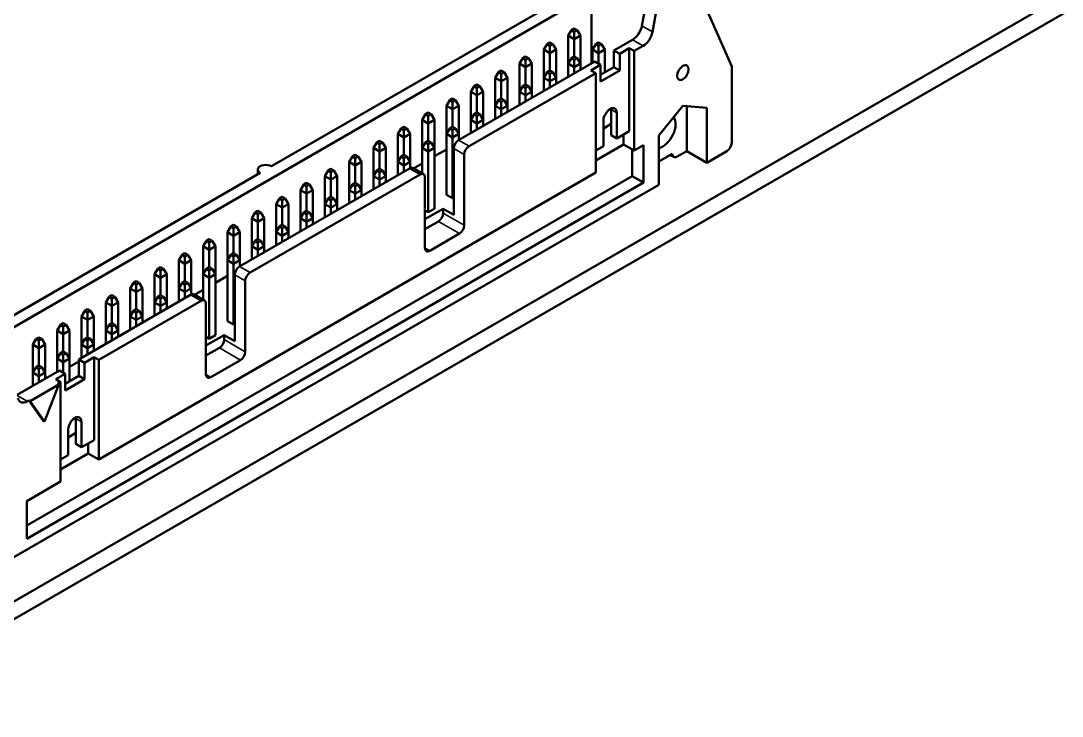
# Model space of a CAD drawing. Header units: millimetres. Extents: x 845 to 2568, y -211 to 570.
# Drawn here: x 1500 to 1576.9, y 352.1 to 403.5 of the extents above; entities that cross this region are included whole.
import ezdxf

# ---------------------------------------------------------------- set-up
doc = ezdxf.new("R2010")
doc.units = ezdxf.units.MM
doc.header["$LTSCALE"] = 2
doc.layers.add('외형선(ISO)', color=7, linetype='Continuous', lineweight=50)
doc.layers.add('좁은 외형선(ISO)', color=7, linetype='Continuous', lineweight=35)

msp = doc.modelspace()

# ---------------------------------------------------------------- linework, layer by layer
at = {"layer": '외형선(ISO)'}
for p, q in [((1487.0505, 353.4216), (1593.1165, 414.6589)), ((1487.0505, 352.1152), (1593.1165, 413.3525)), ((1542.0988, 400.309), (1542.0988, 408.229)), ((1549.576, 406.6569), (1552.4579, 400.0844)), ((1546.2098, 405.1458), (1545.8268, 403.0868)), ((1497.2875, 379.5811), (1540.6846, 404.6364)), ((1518.4956, 392.7237), (1539.9068, 405.0855)), ((1546.9876, 404.6967), (1546.6046, 402.6377)), ((1540.8331, 402.9013), (1540.6209, 402.7789)), ((1540.8331, 402.9013), (1541.0452, 402.7789)), ((1540.3805, 402.3706), (1540.6209, 402.7789)), ((1540.3805, 402.3706), (1540.8331, 402.1093)), ((1540.3805, 402.3706), (1540.3805, 400.2967)), ((1540.8331, 402.6564), (1540.6209, 402.7789)), ((1541.0452, 402.7789), (1540.8331, 402.6564)), ((1540.8331, 402.6564), (1540.8331, 402.1093)), ((1541.2856, 402.3706), (1540.8331, 402.1093)), ((1540.8331, 400.8274), (1540.8331, 402.1093)), ((1541.0452, 402.7789), (1541.2856, 402.3706)), ((1541.2856, 402.3706), (1541.2856, 400.2967)), ((1545.1393, 402.0644), (1543.7676, 401.2724)), ((1538.5845, 401.3337), (1538.8249, 401.7419)), ((1538.5845, 401.3337), (1539.037, 401.0724)), ((1538.5845, 401.3337), (1538.5845, 399.2598)), ((1539.037, 401.8644), (1538.8249, 401.7419)), ((1539.037, 401.6194), (1538.8249, 401.7419)), ((1539.037, 401.8644), (1539.2491, 401.7419)), ((1539.2491, 401.7419), (1539.037, 401.6194)), ((1539.037, 401.6194), (1539.037, 401.0724)), ((1539.4896, 401.3337), (1539.037, 401.0724)), ((1539.2491, 401.7419), (1539.4896, 401.3337)), ((1539.4896, 401.3337), (1539.4896, 399.2598)), ((1542.1766, 401.3337), (1542.417, 401.7419)), ((1542.1766, 401.3337), (1542.6291, 401.0724)), ((1542.1766, 401.3337), (1542.1766, 400.3539)), ((1542.6291, 401.8644), (1542.417, 401.7419)), ((1542.6291, 401.6194), (1542.417, 401.7419)), ((1542.6291, 401.8644), (1542.8412, 401.7419)), ((1542.8412, 401.7419), (1542.6291, 401.6194)), ((1542.6291, 401.6194), (1542.6291, 401.0724)), ((1543.0817, 401.3337), (1542.6291, 401.0724)), ((1542.8412, 401.7419), (1543.0817, 401.3337)), ((1543.0817, 401.3337), (1543.0817, 399.6517)), ((1543.7676, 401.2724), (1544.1918, 401.0275)), ((1543.7676, 401.2724), (1543.7676, 400.0477)), ((1544.1918, 401.0275), (1544.8989, 401.4357)), ((1544.8989, 401.4357), (1545.2525, 401.2316)), ((1544.8989, 395.312), (1544.8989, 401.4357)), ((1545.2525, 401.2316), (1545.9172, 401.6153)), ((1536.7884, 400.2967), (1537.0288, 400.705)), ((1537.241, 400.8274), (1537.0288, 400.705)), ((1537.241, 400.5825), (1537.0288, 400.705)), ((1537.241, 400.8274), (1537.4531, 400.705)), ((1537.4531, 400.705), (1537.241, 400.5825)), ((1537.241, 400.5825), (1537.241, 400.0354)), ((1537.4531, 400.705), (1537.6935, 400.2967)), ((1539.037, 399.7905), (1539.037, 401.0724)), ((1540.3805, 400.2967), (1540.6209, 400.705)), ((1540.8331, 400.8274), (1540.6209, 400.705)), ((1540.8331, 400.5825), (1540.6209, 400.705)), ((1540.8331, 400.8274), (1541.0452, 400.705)), ((1541.0452, 400.705), (1540.8331, 400.5825)), ((1540.8331, 400.5825), (1540.8331, 400.0354)), ((1541.0452, 400.705), (1541.2856, 400.2967)), ((1542.6291, 400.2967), (1542.6291, 401.0724)), ((1544.1918, 401.0275), (1544.1918, 399.8027)), ((1545.2525, 393.8831), (1545.2525, 401.2316)), ((1542.3533, 400.4559), (1532.2912, 394.6465)), ((1535.4449, 399.7905), (1535.2328, 399.668)), ((1535.4449, 399.7905), (1535.657, 399.668)), ((1536.7884, 400.2967), (1537.241, 400.0354)), ((1536.7884, 400.2967), (1536.7884, 398.2228)), ((1537.6935, 400.2967), (1537.241, 400.0354)), ((1537.241, 398.7535), (1537.241, 400.0354)), ((1537.6935, 400.2967), (1537.6935, 398.2228)), ((1539.037, 399.7905), (1538.8249, 399.668)), ((1539.037, 399.7905), (1539.2491, 399.668)), ((1540.3805, 400.2967), (1540.8331, 400.0354)), ((1540.3805, 400.2967), (1540.3805, 399.3169)), ((1541.2856, 400.2967), (1540.8331, 400.0354)), ((1540.8331, 399.5782), (1540.8331, 400.0354)), ((1541.2856, 400.2967), (1541.2856, 399.8395)), ((1542.0705, 399.8027), (1542.7776, 400.211)), ((1542.4241, 399.5986), (1542.0705, 399.8027)), ((1542.7776, 400.211), (1542.3533, 400.4559)), ((1542.7776, 398.9862), (1542.7776, 400.211)), ((1543.7676, 400.0477), (1542.7776, 399.4761)), ((1544.1918, 399.8027), (1542.7776, 398.9862)), ((1544.1918, 399.8027), (1543.7676, 400.0477)), ((1552.4579, 400.0844), (1552.4579, 394.4506)), ((1533.069, 394.1975), (1542.4241, 399.5986)), ((1534.9924, 399.2598), (1535.2328, 399.668)), ((1534.9924, 399.2598), (1535.4449, 398.9985)), ((1534.9924, 399.2598), (1534.9924, 397.1859)), ((1535.4449, 399.5455), (1535.2328, 399.668)), ((1535.657, 399.668), (1535.4449, 399.5455)), ((1535.4449, 399.5455), (1535.4449, 398.9985)), ((1535.8975, 399.2598), (1535.4449, 398.9985)), ((1535.4449, 397.7166), (1535.4449, 398.9985)), ((1535.657, 399.668), (1535.8975, 399.2598)), ((1535.8975, 399.2598), (1535.8975, 397.1859)), ((1538.5845, 399.2598), (1538.8249, 399.668)), ((1538.5845, 399.2598), (1539.037, 398.9985)), ((1538.5845, 399.2598), (1538.5845, 398.28)), ((1539.037, 399.5455), (1538.8249, 399.668)), ((1539.2491, 399.668), (1539.037, 399.5455)), ((1539.037, 399.5455), (1539.037, 398.9985)), ((1539.4896, 399.2598), (1539.037, 398.9985)), ((1539.037, 398.5412), (1539.037, 398.9985)), ((1539.2491, 399.668), (1539.4896, 399.2598)), ((1539.4896, 399.2598), (1539.4896, 398.8025)), ((1542.4241, 399.5986), (1542.4241, 392.2501)), ((1533.1963, 398.2228), (1533.4367, 398.6311)), ((1533.1963, 398.2228), (1533.6489, 397.9615)), ((1533.1963, 398.2228), (1533.1963, 396.1489)), ((1533.6489, 398.7535), (1533.4367, 398.6311)), ((1533.6489, 398.5086), (1533.4367, 398.6311)), ((1533.6489, 398.7535), (1533.861, 398.6311)), ((1533.861, 398.6311), (1533.6489, 398.5086)), ((1533.6489, 398.5086), (1533.6489, 397.9615)), ((1534.1014, 398.2228), (1533.6489, 397.9615)), ((1533.861, 398.6311), (1534.1014, 398.2228)), ((1534.1014, 398.2228), (1534.1014, 396.1489)), ((1536.7884, 398.2228), (1537.0288, 398.6311)), ((1536.7884, 398.2228), (1537.241, 397.9615)), ((1536.7884, 398.2228), (1536.7884, 397.243)), ((1537.241, 398.7535), (1537.0288, 398.6311)), ((1537.241, 398.5086), (1537.0288, 398.6311)), ((1537.241, 398.7535), (1537.4531, 398.6311)), ((1537.4531, 398.6311), (1537.241, 398.5086)), ((1537.241, 398.5086), (1537.241, 397.9615)), ((1537.6935, 398.2228), (1537.241, 397.9615)), ((1537.4531, 398.6311), (1537.6935, 398.2228)), ((1537.6935, 398.2228), (1537.6935, 397.7656)), ((1531.4003, 397.1859), (1531.6407, 397.5941)), ((1531.8528, 397.7166), (1531.6407, 397.5941)), ((1531.8528, 397.4716), (1531.6407, 397.5941)), ((1531.8528, 397.7166), (1532.0649, 397.5941)), ((1532.0649, 397.5941), (1531.8528, 397.4716)), ((1531.8528, 397.4716), (1531.8528, 396.9246)), ((1532.0649, 397.5941), (1532.3054, 397.1859)), ((1533.6489, 396.6796), (1533.6489, 397.9615)), ((1534.9924, 397.1859), (1535.2328, 397.5941)), ((1535.4449, 397.7166), (1535.2328, 397.5941)), ((1535.4449, 397.4716), (1535.2328, 397.5941)), ((1535.4449, 397.7166), (1535.657, 397.5941)), ((1535.657, 397.5941), (1535.4449, 397.4716)), ((1535.4449, 397.4716), (1535.4449, 396.9246)), ((1535.657, 397.5941), (1535.8975, 397.1859)), ((1537.241, 397.5043), (1537.241, 397.9615)), ((1530.0568, 396.6796), (1529.8446, 396.5571)), ((1530.0568, 396.6796), (1530.2689, 396.5571)), ((1531.4003, 397.1859), (1531.8528, 396.9246)), ((1531.4003, 397.1859), (1531.4003, 395.112)), ((1532.3054, 397.1859), (1531.8528, 396.9246)), ((1531.8528, 395.6427), (1531.8528, 396.9246)), ((1532.3054, 397.1859), (1532.3054, 395.112)), ((1533.6489, 396.6796), (1533.4367, 396.5571)), ((1533.6489, 396.6796), (1533.861, 396.5571)), ((1534.9924, 397.1859), (1535.4449, 396.9246)), ((1534.9924, 397.1859), (1534.9924, 396.2061)), ((1535.8975, 397.1859), (1535.4449, 396.9246)), ((1535.4449, 396.4673), (1535.4449, 396.9246)), ((1535.8975, 397.1859), (1535.8975, 396.7286)), ((1543.5554, 395.8427), (1543.5554, 396.9042)), ((1543.9797, 396.6592), (1543.9797, 394.7813)), ((1548.8517, 397.1859), (1547.0839, 394.9867)), ((1550.6194, 397.0279), (1548.8517, 397.1859)), ((1549.1345, 393.8382), (1549.1345, 397.1606)), ((1550.6194, 392.9809), (1550.6194, 397.0279)), ((1529.6042, 396.1489), (1529.8446, 396.5571)), ((1529.6042, 396.1489), (1530.0568, 395.8876)), ((1529.6042, 396.1489), (1529.6042, 394.075)), ((1530.0568, 396.4347), (1529.8446, 396.5571)), ((1530.2689, 396.5571), (1530.0568, 396.4347)), ((1530.0568, 396.4347), (1530.0568, 395.8876)), ((1530.5093, 396.1489), (1530.0568, 395.8876)), ((1530.0568, 394.6057), (1530.0568, 395.8876)), ((1530.2689, 396.5571), (1530.5093, 396.1489)), ((1530.5093, 396.1489), (1530.5093, 394.075)), ((1533.1963, 396.1489), (1533.4367, 396.5571)), ((1533.1963, 396.1489), (1533.6489, 395.8876)), ((1533.1963, 396.1489), (1533.1963, 395.1691)), ((1533.6489, 396.4347), (1533.4367, 396.5571)), ((1533.861, 396.5571), (1533.6489, 396.4347)), ((1533.6489, 396.4347), (1533.6489, 395.8876)), ((1534.1014, 396.1489), (1533.6489, 395.8876)), ((1533.6489, 395.4304), (1533.6489, 395.8876)), ((1533.861, 396.5571), (1534.1014, 396.1489)), ((1534.1014, 396.1489), (1534.1014, 395.6917)), ((1542.9897, 394.2097), (1542.9897, 396.0877)), ((1527.8082, 395.112), (1528.0486, 395.5202)), ((1527.8082, 395.112), (1528.2607, 394.8507)), ((1527.8082, 395.112), (1527.8082, 393.038)), ((1528.2607, 395.6427), (1528.0486, 395.5202)), ((1528.2607, 395.3977), (1528.0486, 395.5202)), ((1528.2607, 395.6427), (1528.4728, 395.5202)), ((1528.4728, 395.5202), (1528.2607, 395.3977)), ((1528.2607, 395.3977), (1528.2607, 394.8507)), ((1528.7133, 395.112), (1528.2607, 394.8507)), ((1528.4728, 395.5202), (1528.7133, 395.112)), ((1528.7133, 395.112), (1528.7133, 393.038)), ((1531.4003, 395.112), (1531.6407, 395.5202)), ((1531.4003, 395.112), (1531.8528, 394.8507)), ((1531.4003, 395.112), (1531.4003, 390.6212)), ((1531.8528, 395.6427), (1531.6407, 395.5202)), ((1531.8528, 395.3977), (1531.6407, 395.5202)), ((1531.8528, 395.6427), (1532.0649, 395.5202)), ((1532.0649, 395.5202), (1531.8528, 395.3977)), ((1531.8528, 395.3977), (1531.8528, 394.8507)), ((1532.3054, 395.112), (1531.8528, 394.8507)), ((1532.0649, 395.5202), (1532.3054, 395.112)), ((1532.3054, 395.112), (1532.3054, 394.6547)), ((1543.5554, 395.8427), (1542.9897, 395.5161)), ((1543.5554, 395.0262), (1543.5554, 395.8427)), ((1543.9797, 394.7813), (1544.8989, 395.312)), ((1526.0121, 394.075), (1526.2525, 394.4832)), ((1526.4647, 394.6057), (1526.2525, 394.4832)), ((1526.4647, 394.3608), (1526.2525, 394.4832)), ((1526.4647, 394.6057), (1526.6768, 394.4832)), ((1526.6768, 394.4832), (1526.4647, 394.3608)), ((1526.4647, 394.3608), (1526.4647, 393.8137)), ((1526.6768, 394.4832), (1526.9172, 394.075)), ((1528.2607, 393.5688), (1528.2607, 394.8507)), ((1529.6042, 394.075), (1529.8446, 394.4832)), ((1530.0568, 394.6057), (1529.8446, 394.4832)), ((1530.0568, 394.3608), (1529.8446, 394.4832)), ((1530.0568, 394.6057), (1530.2689, 394.4832)), ((1530.2689, 394.4832), (1530.0568, 394.3608)), ((1530.0568, 394.3608), (1530.0568, 393.8137)), ((1530.2689, 394.4832), (1530.5093, 394.075)), ((1531.8528, 390.3599), (1531.8528, 394.8507)), ((1543.5554, 395.0262), (1543.9797, 394.7813)), ((1544.4747, 395.067), (1544.4747, 394.3322)), ((1547.0839, 394.9867), (1547.0839, 391.3479)), ((1526.0121, 394.075), (1526.4647, 393.8137)), ((1526.0121, 394.075), (1526.0121, 392.0011)), ((1526.9172, 394.075), (1526.4647, 393.8137)), ((1526.4647, 392.5318), (1526.4647, 393.8137)), ((1526.9172, 394.075), (1526.9172, 392.0011)), ((1529.6042, 394.075), (1530.0568, 393.8137)), ((1529.6042, 394.075), (1529.6042, 392.2029)), ((1530.5093, 394.075), (1530.0568, 393.8137)), ((1530.0568, 389.323), (1530.0568, 393.8137)), ((1530.5093, 394.075), (1530.5093, 389.5843)), ((1530.5093, 393.4545), (1531.4003, 393.9689)), ((1531.9377, 394.0342), (1531.9377, 389.1352)), ((1532.7155, 393.5851), (1532.7155, 388.3595)), ((1544.4747, 394.3322), (1542.4241, 393.1483)), ((1542.4241, 393.8831), (1542.9897, 394.2097)), ((1544.4747, 394.3322), (1545.2525, 393.8831)), ((1545.104, 392.0011), (1545.104, 393.9689)), ((1545.2525, 393.8831), (1545.9525, 394.2873)), ((1545.9525, 391.5112), (1545.9525, 394.2873)), ((1548.0738, 393.6341), (1547.0839, 393.0625)), ((1549.1345, 393.8382), (1548.4274, 393.43)), ((1549.1345, 393.8382), (1550.6194, 392.9809)), ((1552.1043, 393.8382), (1550.6194, 392.9809)), ((1524.2161, 393.038), (1524.4565, 393.4463)), ((1524.2161, 393.038), (1524.6686, 392.7768)), ((1524.2161, 393.038), (1524.2161, 390.9641)), ((1524.6686, 393.5688), (1524.4565, 393.4463)), ((1524.6686, 393.3238), (1524.4565, 393.4463)), ((1524.6686, 393.5688), (1524.8807, 393.4463)), ((1524.8807, 393.4463), (1524.6686, 393.3238)), ((1524.6686, 393.3238), (1524.6686, 392.7768)), ((1525.1211, 393.038), (1524.6686, 392.7768)), ((1524.8807, 393.4463), (1525.1211, 393.038)), ((1525.1211, 393.038), (1525.1211, 390.9641)), ((1527.8082, 393.038), (1528.0486, 393.4463)), ((1527.8082, 393.038), (1528.2607, 392.7768)), ((1527.8082, 393.038), (1527.8082, 392.0583)), ((1528.2607, 393.5688), (1528.0486, 393.4463)), ((1528.2607, 393.3238), (1528.0486, 393.4463)), ((1528.2607, 393.5688), (1528.4728, 393.4463)), ((1528.4728, 393.4463), (1528.2607, 393.3238)), ((1528.2607, 393.3238), (1528.2607, 392.7768)), ((1528.7133, 393.038), (1528.2607, 392.7768)), ((1528.4728, 393.4463), (1528.7133, 393.038)), ((1528.7133, 393.038), (1528.7133, 392.5795)), ((1528.9728, 392.5674), (1529.6042, 392.9319)), ((1548.1774, 393.4052), (1547.9274, 393.5495)), ((1497.2577, 380.462), (1517.647, 392.2338)), ((1505.7394, 371.0702), (1542.4241, 392.2501)), ((1528.685, 392.5645), (1516.1268, 385.314)), ((1516.9046, 384.8649), (1529.4628, 392.1154)), ((1517.4713, 392.4787), (1517.4713, 392.1323)), ((1522.42, 392.0011), (1522.6604, 392.4093)), ((1522.8725, 392.5318), (1522.6604, 392.4093)), ((1522.8725, 392.2869), (1522.6604, 392.4093)), ((1522.8725, 392.5318), (1523.0847, 392.4093)), ((1523.0847, 392.4093), (1522.8725, 392.2869)), ((1522.8725, 392.2869), (1522.8725, 391.7398)), ((1523.0847, 392.4093), (1523.3251, 392.0011)), ((1524.6686, 391.4949), (1524.6686, 392.7768)), ((1526.0121, 392.0011), (1526.2525, 392.4093)), ((1526.4647, 392.5318), (1526.2525, 392.4093)), ((1526.4647, 392.2869), (1526.2525, 392.4093)), ((1526.4647, 392.5318), (1526.6768, 392.4093)), ((1526.6768, 392.4093), (1526.4647, 392.2869)), ((1526.4647, 392.2869), (1526.4647, 391.7398)), ((1526.6768, 392.4093), (1526.9172, 392.0011)), ((1528.2607, 392.3195), (1528.2607, 392.7768)), ((1529.7128, 392.1402), (1528.935, 392.5892)), ((1547.0839, 391.3479), (1499.2835, 363.7503)), ((1545.104, 392.0011), (1500.4148, 366.1998)), ((1545.9525, 391.5112), (1500.4148, 365.22)), ((1520.6239, 390.9641), (1520.8644, 391.3724)), ((1521.0765, 391.4949), (1520.8644, 391.3724)), ((1521.0765, 391.2499), (1520.8644, 391.3724)), ((1521.0765, 391.4949), (1521.2886, 391.3724)), ((1521.2886, 391.3724), (1521.0765, 391.2499)), ((1521.2886, 391.3724), (1521.529, 390.9641)), ((1522.42, 392.0011), (1522.8725, 391.7398)), ((1522.42, 392.0011), (1522.42, 389.9272)), ((1523.3251, 392.0011), (1522.8725, 391.7398)), ((1522.8725, 390.4579), (1522.8725, 391.7398)), ((1523.3251, 392.0011), (1523.3251, 389.9272)), ((1524.2161, 390.9641), (1524.4565, 391.3724)), ((1524.6686, 391.4949), (1524.4565, 391.3724)), ((1524.6686, 391.2499), (1524.4565, 391.3724)), ((1524.6686, 391.4949), (1524.8807, 391.3724)), ((1524.8807, 391.3724), (1524.6686, 391.2499)), ((1524.8807, 391.3724), (1525.1211, 390.9641)), ((1526.0121, 392.0011), (1526.4647, 391.7398)), ((1526.0121, 392.0011), (1526.0121, 391.0213)), ((1526.9172, 392.0011), (1526.4647, 391.7398)), ((1526.4647, 391.2826), (1526.4647, 391.7398)), ((1526.9172, 392.0011), (1526.9172, 391.5439)), ((1529.8163, 386.6857), (1529.8163, 391.9113)), ((1545.9525, 391.5112), (1545.104, 392.0011)), ((1520.6239, 390.9641), (1521.0765, 390.7029)), ((1520.6239, 390.9641), (1520.6239, 388.8902)), ((1521.0765, 391.2499), (1521.0765, 390.7029)), ((1521.529, 390.9641), (1521.0765, 390.7029)), ((1521.0765, 389.421), (1521.0765, 390.7029)), ((1521.529, 390.9641), (1521.529, 388.8902)), ((1524.2161, 390.9641), (1524.6686, 390.7029)), ((1524.2161, 390.9641), (1524.2161, 389.9844)), ((1524.6686, 391.2499), (1524.6686, 390.7029)), ((1525.1211, 390.9641), (1524.6686, 390.7029)), ((1524.6686, 390.2456), (1524.6686, 390.7029)), ((1525.1211, 390.9641), (1525.1211, 390.5069)), ((1531.4003, 390.6212), (1531.8528, 390.3599)), ((1518.8279, 389.9272), (1519.0683, 390.3354)), ((1518.8279, 389.9272), (1519.2804, 389.6659)), ((1518.8279, 389.9272), (1518.8279, 387.8533)), ((1519.2804, 390.4579), (1519.0683, 390.3354)), ((1519.2804, 390.213), (1519.0683, 390.3354)), ((1519.2804, 390.4579), (1519.4926, 390.3354)), ((1519.4926, 390.3354), (1519.2804, 390.213)), ((1519.2804, 390.213), (1519.2804, 389.6659)), ((1519.733, 389.9272), (1519.2804, 389.6659)), ((1519.4926, 390.3354), (1519.733, 389.9272)), ((1519.733, 389.9272), (1519.733, 387.8533)), ((1522.42, 389.9272), (1522.6604, 390.3354)), ((1522.42, 389.9272), (1522.8725, 389.6659)), ((1522.42, 389.9272), (1522.42, 388.9474)), ((1522.8725, 390.4579), (1522.6604, 390.3354)), ((1522.8725, 390.213), (1522.6604, 390.3354)), ((1522.8725, 390.4579), (1523.0847, 390.3354)), ((1523.0847, 390.3354), (1522.8725, 390.213)), ((1522.8725, 390.213), (1522.8725, 389.6659)), ((1523.3251, 389.9272), (1522.8725, 389.6659)), ((1523.0847, 390.3354), (1523.3251, 389.9272)), ((1523.3251, 389.9272), (1523.3251, 389.47)), ((1531.8528, 390.3599), (1531.9377, 390.4089)), ((1517.0318, 388.8902), (1517.2723, 389.2985)), ((1517.4844, 389.421), (1517.2723, 389.2985)), ((1517.4844, 389.176), (1517.2723, 389.2985)), ((1517.4844, 389.421), (1517.6965, 389.2985)), ((1517.6965, 389.2985), (1517.4844, 389.176)), ((1517.4844, 389.176), (1517.4844, 388.629)), ((1517.6965, 389.2985), (1517.9369, 388.8902)), ((1519.2804, 388.384), (1519.2804, 389.6659)), ((1520.6239, 388.8902), (1520.8644, 389.2985)), ((1521.0765, 389.421), (1520.8644, 389.2985)), ((1521.0765, 389.176), (1520.8644, 389.2985)), ((1521.0765, 389.421), (1521.2886, 389.2985)), ((1521.2886, 389.2985), (1521.0765, 389.176)), ((1521.0765, 389.176), (1521.0765, 388.629)), ((1521.2886, 389.2985), (1521.529, 388.8902)), ((1522.8725, 389.2087), (1522.8725, 389.6659)), ((1529.8163, 388.8086), (1531.1598, 389.5843)), ((1529.8163, 389.4618), (1530.0568, 389.323)), ((1530.0568, 389.323), (1530.5093, 389.5843)), ((1531.1598, 389.5843), (1531.9377, 389.1352)), ((1531.1598, 389.2577), (1531.1598, 389.5843)), ((1515.2358, 387.8533), (1515.4762, 388.2615)), ((1515.6883, 388.384), (1515.4762, 388.2615)), ((1515.6883, 388.1391), (1515.4762, 388.2615)), ((1515.6883, 388.384), (1515.9005, 388.2615)), ((1515.9005, 388.2615), (1515.6883, 388.1391)), ((1515.9005, 388.2615), (1516.1409, 387.8533)), ((1517.0318, 388.8902), (1517.4844, 388.629)), ((1517.0318, 388.8902), (1517.0318, 386.8163)), ((1517.9369, 388.8902), (1517.4844, 388.629)), ((1517.4844, 387.3471), (1517.4844, 388.629)), ((1517.9369, 388.8902), (1517.9369, 386.8163)), ((1518.8279, 387.8533), (1519.0683, 388.2615)), ((1519.2804, 388.384), (1519.0683, 388.2615)), ((1519.2804, 388.1391), (1519.0683, 388.2615)), ((1519.2804, 388.384), (1519.4926, 388.2615)), ((1519.4926, 388.2615), (1519.2804, 388.1391)), ((1519.4926, 388.2615), (1519.733, 387.8533)), ((1520.6239, 388.8902), (1521.0765, 388.629)), ((1520.6239, 388.8902), (1520.6239, 387.9105)), ((1521.529, 388.8902), (1521.0765, 388.629)), ((1521.0765, 388.1717), (1521.0765, 388.629)), ((1521.529, 388.8902), (1521.529, 388.433)), ((1529.8163, 388.0737), (1530.8063, 388.6453)), ((1515.2358, 387.8533), (1515.6883, 387.592)), ((1515.2358, 387.8533), (1515.2358, 385.7794)), ((1515.6883, 388.1391), (1515.6883, 387.592)), ((1516.1409, 387.8533), (1515.6883, 387.592)), ((1515.6883, 386.3101), (1515.6883, 387.592)), ((1516.1409, 387.8533), (1516.1409, 385.7794)), ((1518.8279, 387.8533), (1519.2804, 387.592)), ((1518.8279, 387.8533), (1518.8279, 386.8735)), ((1519.2804, 388.1391), (1519.2804, 387.592)), ((1519.733, 387.8533), (1519.2804, 387.592)), ((1519.2804, 387.1348), (1519.2804, 387.592)), ((1519.733, 387.8533), (1519.733, 387.3961)), ((1532.3619, 387.7472), (1530.1699, 386.4816)), ((1513.4397, 386.8163), (1513.6802, 387.2246)), ((1513.4397, 386.8163), (1513.8923, 386.5551)), ((1513.4397, 386.8163), (1513.4397, 384.7424)), ((1513.8923, 387.3471), (1513.6802, 387.2246)), ((1513.8923, 387.1021), (1513.6802, 387.2246)), ((1513.8923, 387.3471), (1514.1044, 387.2246)), ((1514.1044, 387.2246), (1513.8923, 387.1021)), ((1513.8923, 387.1021), (1513.8923, 386.5551)), ((1514.3448, 386.8163), (1513.8923, 386.5551)), ((1514.1044, 387.2246), (1514.3448, 386.8163)), ((1514.3448, 386.8163), (1514.3448, 384.7424)), ((1517.0318, 386.8163), (1517.2723, 387.2246)), ((1517.0318, 386.8163), (1517.4844, 386.5551)), ((1517.0318, 386.8163), (1517.0318, 385.8365)), ((1517.4844, 387.3471), (1517.2723, 387.2246)), ((1517.4844, 387.1021), (1517.2723, 387.2246)), ((1517.4844, 387.3471), (1517.6965, 387.2246)), ((1517.6965, 387.2246), (1517.4844, 387.1021)), ((1517.4844, 387.1021), (1517.4844, 386.5551)), ((1517.9369, 386.8163), (1517.4844, 386.5551)), ((1517.6965, 387.2246), (1517.9369, 386.8163)), ((1517.9369, 386.8163), (1517.9369, 386.3591)), ((1511.6437, 385.7794), (1511.8841, 386.1876)), ((1512.0962, 386.3101), (1511.8841, 386.1876)), ((1512.0962, 386.0652), (1511.8841, 386.1876)), ((1512.0962, 386.3101), (1512.3084, 386.1876)), ((1512.3084, 386.1876), (1512.0962, 386.0652)), ((1512.0962, 386.0652), (1512.0962, 385.5181)), ((1512.3084, 386.1876), (1512.5488, 385.7794)), ((1513.8923, 385.2732), (1513.8923, 386.5551)), ((1515.2358, 385.7794), (1515.4762, 386.1876)), ((1515.6883, 386.3101), (1515.4762, 386.1876)), ((1515.6883, 386.0652), (1515.4762, 386.1876)), ((1515.6883, 386.3101), (1515.9005, 386.1876)), ((1515.9005, 386.1876), (1515.6883, 386.0652)), ((1515.6883, 386.0652), (1515.6883, 385.5181)), ((1515.9005, 386.1876), (1516.1409, 385.7794)), ((1517.4844, 386.0978), (1517.4844, 386.5551)), ((1509.8476, 384.7424), (1510.0881, 385.1507)), ((1510.3002, 385.2732), (1510.0881, 385.1507)), ((1510.3002, 385.0282), (1510.0881, 385.1507)), ((1510.3002, 385.2732), (1510.5123, 385.1507)), ((1510.5123, 385.1507), (1510.3002, 385.0282)), ((1510.5123, 385.1507), (1510.7527, 384.7424)), ((1511.6437, 385.7794), (1512.0962, 385.5181)), ((1511.6437, 385.7794), (1511.6437, 383.7055)), ((1512.5488, 385.7794), (1512.0962, 385.5181)), ((1512.0962, 384.2362), (1512.0962, 385.5181)), ((1512.5488, 385.7794), (1512.5488, 383.7055)), ((1513.4397, 384.7424), (1513.6802, 385.1507)), ((1513.8923, 385.2732), (1513.6802, 385.1507)), ((1513.8923, 385.0282), (1513.6802, 385.1507)), ((1513.8923, 385.2732), (1514.1044, 385.1507)), ((1514.1044, 385.1507), (1513.8923, 385.0282)), ((1514.1044, 385.1507), (1514.3448, 384.7424)), ((1515.2358, 385.7794), (1515.6883, 385.5181)), ((1515.2358, 385.7794), (1515.2358, 381.2887)), ((1516.1409, 385.7794), (1515.6883, 385.5181)), ((1515.6883, 381.0274), (1515.6883, 385.5181)), ((1516.1409, 385.7794), (1516.1409, 385.3222)), ((1509.8476, 384.7424), (1510.3002, 384.4812)), ((1509.8476, 384.7424), (1509.8476, 382.6685)), ((1510.3002, 385.0282), (1510.3002, 384.4812)), ((1510.7527, 384.7424), (1510.3002, 384.4812)), ((1510.3002, 383.1993), (1510.3002, 384.4812)), ((1510.7527, 384.7424), (1510.7527, 382.6685)), ((1513.4397, 384.7424), (1513.8923, 384.4812)), ((1513.4397, 384.7424), (1513.4397, 382.8703)), ((1513.8923, 385.0282), (1513.8923, 384.4812)), ((1514.3448, 384.7424), (1513.8923, 384.4812)), ((1513.8923, 379.9904), (1513.8923, 384.4812)), ((1514.3448, 384.7424), (1514.3448, 380.2517)), ((1514.3448, 384.1219), (1515.2358, 384.6363)), ((1515.7732, 384.7016), (1515.7732, 379.8026)), ((1508.0516, 383.7055), (1508.292, 384.1137)), ((1508.0516, 383.7055), (1508.5041, 383.4442)), ((1508.0516, 383.7055), (1508.0516, 381.6316)), ((1508.5041, 384.2362), (1508.292, 384.1137)), ((1508.5041, 383.9913), (1508.292, 384.1137)), ((1508.5041, 384.2362), (1508.7163, 384.1137)), ((1508.7163, 384.1137), (1508.5041, 383.9913)), ((1508.5041, 383.9913), (1508.5041, 383.4442)), ((1508.9567, 383.7055), (1508.5041, 383.4442)), ((1508.7163, 384.1137), (1508.9567, 383.7055)), ((1508.9567, 383.7055), (1508.9567, 381.6316)), ((1511.6437, 383.7055), (1511.8841, 384.1137)), ((1511.6437, 383.7055), (1512.0962, 383.4442)), ((1511.6437, 383.7055), (1511.6437, 382.7257)), ((1512.0962, 384.2362), (1511.8841, 384.1137)), ((1512.0962, 383.9913), (1511.8841, 384.1137)), ((1512.0962, 384.2362), (1512.3084, 384.1137)), ((1512.3084, 384.1137), (1512.0962, 383.9913)), ((1512.0962, 383.9913), (1512.0962, 383.4442)), ((1512.5488, 383.7055), (1512.0962, 383.4442)), ((1512.3084, 384.1137), (1512.5488, 383.7055)), ((1512.5488, 383.7055), (1512.5488, 383.2469)), ((1512.8084, 383.2348), (1513.4397, 383.5993)), ((1516.551, 379.027), (1516.551, 384.2525)), ((1512.5205, 383.2319), (1504.2544, 378.4595)), ((1506.2555, 382.6685), (1506.496, 383.0768)), ((1506.7081, 383.1993), (1506.496, 383.0768)), ((1506.7081, 382.9543), (1506.496, 383.0768)), ((1506.7081, 383.1993), (1506.9202, 383.0768)), ((1506.9202, 383.0768), (1506.7081, 382.9543)), ((1506.7081, 382.9543), (1506.7081, 382.4073)), ((1506.9202, 383.0768), (1507.1606, 382.6685)), ((1508.5041, 382.1623), (1508.5041, 383.4442)), ((1509.8476, 382.6685), (1510.0881, 383.0768)), ((1510.3002, 383.1993), (1510.0881, 383.0768)), ((1510.3002, 382.9543), (1510.0881, 383.0768)), ((1510.3002, 383.1993), (1510.5123, 383.0768)), ((1510.5123, 383.0768), (1510.3002, 382.9543)), ((1510.3002, 382.9543), (1510.3002, 382.4073)), ((1510.5123, 383.0768), (1510.7527, 382.6685)), ((1512.0962, 382.987), (1512.0962, 383.4442)), ((1513.5483, 382.8076), (1512.7705, 383.2567)), ((1504.912, 382.1623), (1504.6999, 382.0398)), ((1504.912, 382.1623), (1505.1242, 382.0398)), ((1505.7394, 378.4187), (1513.2983, 382.7829)), ((1506.2555, 382.6685), (1506.7081, 382.4073)), ((1506.2555, 382.6685), (1506.2555, 380.5946)), ((1507.1606, 382.6685), (1506.7081, 382.4073)), ((1506.7081, 381.1254), (1506.7081, 382.4073)), ((1507.1606, 382.6685), (1507.1606, 380.5946)), ((1508.5041, 382.1623), (1508.292, 382.0398)), ((1508.5041, 382.1623), (1508.7163, 382.0398)), ((1509.8476, 382.6685), (1510.3002, 382.4073)), ((1509.8476, 382.6685), (1509.8476, 381.6887)), ((1510.7527, 382.6685), (1510.3002, 382.4073)), ((1510.3002, 381.95), (1510.3002, 382.4073)), ((1510.7527, 382.6685), (1510.7527, 382.2113)), ((1513.6519, 382.5787), (1513.6519, 377.3531)), ((1504.4595, 381.6316), (1504.6999, 382.0398)), ((1504.4595, 381.6316), (1504.912, 381.3703)), ((1504.4595, 381.6316), (1504.4595, 379.5577)), ((1504.912, 381.9174), (1504.6999, 382.0398)), ((1505.1242, 382.0398), (1504.912, 381.9174)), ((1504.912, 381.9174), (1504.912, 381.3703)), ((1505.3646, 381.6316), (1504.912, 381.3703)), ((1504.912, 380.0884), (1504.912, 381.3703)), ((1505.1242, 382.0398), (1505.3646, 381.6316)), ((1505.3646, 381.6316), (1505.3646, 379.5577)), ((1508.0516, 381.6316), (1508.292, 382.0398)), ((1508.0516, 381.6316), (1508.5041, 381.3703)), ((1508.0516, 381.6316), (1508.0516, 380.6518)), ((1508.5041, 381.9174), (1508.292, 382.0398)), ((1508.7163, 382.0398), (1508.5041, 381.9174)), ((1508.5041, 381.9174), (1508.5041, 381.3703)), ((1508.9567, 381.6316), (1508.5041, 381.3703)), ((1508.5041, 380.9131), (1508.5041, 381.3703)), ((1508.7163, 382.0398), (1508.9567, 381.6316)), ((1508.9567, 381.6316), (1508.9567, 381.1744)), ((1515.2358, 381.2887), (1515.6883, 381.0274)), ((1502.6634, 380.5946), (1502.9039, 381.0029)), ((1502.6634, 380.5946), (1503.116, 380.3334)), ((1502.6634, 380.5946), (1502.6634, 378.5207)), ((1503.116, 381.1254), (1502.9039, 381.0029)), ((1503.116, 380.8804), (1502.9039, 381.0029)), ((1503.116, 381.1254), (1503.3281, 381.0029)), ((1503.3281, 381.0029), (1503.116, 380.8804)), ((1503.116, 380.8804), (1503.116, 380.3334)), ((1503.5685, 380.5946), (1503.116, 380.3334)), ((1503.3281, 381.0029), (1503.5685, 380.5946)), ((1503.5685, 380.5946), (1503.5685, 378.5207)), ((1506.2555, 380.5946), (1506.496, 381.0029)), ((1506.2555, 380.5946), (1506.7081, 380.3334)), ((1506.2555, 380.5946), (1506.2555, 379.6148)), ((1506.7081, 381.1254), (1506.496, 381.0029)), ((1506.7081, 380.8804), (1506.496, 381.0029)), ((1506.7081, 381.1254), (1506.9202, 381.0029)), ((1506.9202, 381.0029), (1506.7081, 380.8804)), ((1506.7081, 380.8804), (1506.7081, 380.3334)), ((1507.1606, 380.5946), (1506.7081, 380.3334)), ((1506.9202, 381.0029), (1507.1606, 380.5946)), ((1507.1606, 380.5946), (1507.1606, 380.1374)), ((1515.6883, 381.0274), (1515.7732, 381.0764)), ((1500.8674, 379.5577), (1501.1078, 379.9659)), ((1501.3199, 380.0884), (1501.1078, 379.9659)), ((1501.3199, 379.8435), (1501.1078, 379.9659)), ((1501.3199, 380.0884), (1501.5321, 379.9659)), ((1501.5321, 379.9659), (1501.3199, 379.8435)), ((1501.3199, 379.8435), (1501.3199, 379.2964)), ((1501.5321, 379.9659), (1501.7725, 379.5577)), ((1503.116, 379.0515), (1503.116, 380.3334)), ((1504.4595, 379.5577), (1504.6999, 379.9659)), ((1504.912, 380.0884), (1504.6999, 379.9659)), ((1504.912, 379.8435), (1504.6999, 379.9659)), ((1504.912, 380.0884), (1505.1242, 379.9659)), ((1505.1242, 379.9659), (1504.912, 379.8435)), ((1504.912, 379.8435), (1504.912, 379.2964)), ((1505.1242, 379.9659), (1505.3646, 379.5577)), ((1506.7081, 379.8761), (1506.7081, 380.3334)), ((1513.6519, 379.476), (1514.9954, 380.2517)), ((1513.6519, 380.1292), (1513.8923, 379.9904)), ((1513.8923, 379.9904), (1514.3448, 380.2517)), ((1515.7732, 379.8026), (1514.9954, 380.2517)), ((1514.9954, 380.2517), (1514.9954, 379.9251)), ((1500.8674, 379.5577), (1501.3199, 379.2964)), ((1500.8674, 379.5577), (1500.8674, 377.4838)), ((1501.7725, 379.5577), (1501.3199, 379.2964)), ((1501.3199, 378.0145), (1501.3199, 379.2964)), ((1501.7725, 379.5577), (1501.7725, 377.4838)), ((1503.116, 379.0515), (1502.9039, 378.929)), ((1503.116, 379.0515), (1503.3281, 378.929)), ((1504.4595, 379.5577), (1504.912, 379.2964)), ((1504.4595, 379.5577), (1504.4595, 378.5779)), ((1505.3646, 379.5577), (1504.912, 379.2964)), ((1504.912, 378.8392), (1504.912, 379.2964)), ((1505.3646, 379.5577), (1505.3646, 379.1005)), ((1514.6418, 379.3127), (1513.6519, 378.7412)), ((1502.6634, 378.5207), (1502.9039, 378.929)), ((1502.6634, 378.5207), (1503.116, 378.2595)), ((1502.6634, 378.5207), (1502.6634, 377.5409)), ((1503.116, 378.8065), (1502.9039, 378.929)), ((1503.3281, 378.929), (1503.116, 378.8065)), ((1503.116, 378.8065), (1503.116, 378.2595)), ((1503.5685, 378.5207), (1503.116, 378.2595)), ((1503.116, 377.4838), (1503.116, 378.2595)), ((1503.3281, 378.929), (1503.5685, 378.5207)), ((1503.5685, 378.5207), (1503.5685, 376.8388)), ((1503.5685, 377.9002), (1504.2544, 378.2962)), ((1504.6787, 378.2146), (1504.2544, 378.4595)), ((1504.2544, 377.2348), (1504.2544, 378.4595)), ((1505.3858, 378.6228), (1504.6787, 378.2146)), ((1504.6787, 376.9898), (1504.6787, 378.2146)), ((1505.3858, 378.6228), (1505.7394, 378.4187)), ((1505.3858, 378.6228), (1505.3858, 372.4991)), ((1505.7394, 378.4187), (1505.7394, 371.0702)), ((1514.0054, 377.149), (1516.1975, 378.4146)), ((1502.8402, 377.643), (1499.7059, 375.8334)), ((1500.8674, 377.4838), (1501.1078, 377.892)), ((1500.8674, 377.4838), (1501.3199, 377.2225)), ((1500.8674, 377.4838), (1500.8674, 376.504)), ((1501.3199, 378.0145), (1501.1078, 377.892)), ((1501.3199, 377.7696), (1501.1078, 377.892)), ((1501.3199, 378.0145), (1501.5321, 377.892)), ((1501.5321, 377.892), (1501.3199, 377.7696)), ((1501.3199, 377.7696), (1501.3199, 377.2225)), ((1501.7725, 377.4838), (1501.3199, 377.2225)), ((1501.5321, 377.892), (1501.7725, 377.4838)), ((1501.7725, 377.4838), (1501.7725, 377.0266)), ((1502.8402, 377.643), (1503.2645, 377.3981)), ((1501.3199, 376.7653), (1501.3199, 377.2225)), ((1503.2645, 377.3981), (1502.5574, 376.9898)), ((1502.5574, 376.9898), (1502.9109, 376.7857)), ((1502.6917, 376.6591), (1502.9109, 376.7857)), ((1502.9109, 369.4372), (1502.9109, 376.7857)), ((1503.2645, 377.3981), (1503.2645, 376.1733)), ((1503.2645, 376.6632), (1504.2544, 377.2348)), ((1503.2645, 376.1733), (1504.6787, 376.9898)), ((1504.2544, 377.2348), (1504.6787, 376.9898)), ((1500.6765, 375.3731), (1502.7978, 376.5979)), ((1502.7978, 376.5979), (1501.7371, 373.8626)), ((1502.7978, 376.5979), (1502.6917, 376.6591)), ((1500.4502, 375.365), (1500.5704, 375.4344)), ((1500.5704, 375.4344), (1500.6765, 375.3731)), ((1500.5704, 375.4344), (1501.6311, 373.9239)), ((1500.6765, 375.3731), (1501.7371, 373.8626)), ((1501.7371, 373.8626), (1501.6311, 373.9239)), ((1504.0423, 373.0298), (1504.0423, 374.0912)), ((1504.4666, 371.9684), (1504.4666, 373.8463)), ((1503.4766, 373.2747), (1503.4766, 371.3968)), ((1504.0423, 373.0298), (1503.4766, 372.7032)), ((1504.0423, 373.0298), (1504.0423, 372.2133)), ((1504.0423, 372.2133), (1504.4666, 371.9684)), ((1505.3858, 372.4991), (1504.4666, 371.9684)), ((1504.9615, 371.5193), (1504.9615, 372.2541)), ((1504.9615, 371.5193), (1502.9109, 370.3354)), ((1503.4766, 371.3968), (1502.9109, 371.0702)), ((1504.9615, 371.5193), (1505.7394, 371.0702)), ((1502.9109, 369.4372), (1500.4148, 367.9961)), ((1500.4148, 365.22), (1500.4148, 367.9961))]:
    msp.add_line(p, q, dxfattribs=at)
for centre, major_axis, start_param, end_param in [((1545.1393, 402.8809), (-0.5, -0.866), 0.7853982, 2.1200594), ((1545.9172, 402.4318), (-0.5, -0.866), 0.7853982, 2.1200594), ((1543.4847, 396.3734), (0.35, 0.6062), 5.4977871, 8.6393798), ((1543.0604, 396.6184), (0.35, 0.6062), 5.4977871, 5.6320478), ((1547.3667, 395.2834), (0.675, 1.1691), 3.6261783, 6.0647361), ((1532.2912, 394.2383), (0.25, 0.433), 0.7853982, 2.3561945), ((1552.1043, 394.2465), (-0.25, -0.433), 0.7853982, 2.3561945), ((1533.069, 393.7892), (0.25, 0.433), 0.7853982, 2.3561945), ((1548.4274, 393.8382), (-0.25, -0.433), 5.4977871, 7.0685835), ((1518.0713, 392.4787), (-0.6, 0), 3.9269908, 7.0685835), ((1528.685, 392.1562), (0.25, 0.433), 0, 0.7853982), ((1529.4628, 391.7072), (0.25, 0.433), 5.4977871, 7.0685835), ((1530.8063, 389.0535), (-0.25, -0.433), 0.7853982, 2.3561945), ((1532.3619, 388.1554), (-0.25, -0.433), 0.7853982, 2.3561945), ((1530.1699, 386.8898), (-0.25, -0.433), 5.4977871, 7.0685835), ((1516.1268, 384.9057), (0.25, 0.433), 0.7853982, 2.3561945), ((1516.9046, 384.4567), (0.25, 0.433), 0.7853982, 2.3561945), ((1512.5205, 382.8237), (0.25, 0.433), 0, 0.7853982), ((1513.2983, 382.3746), (0.25, 0.433), 5.4977871, 7.0685835), ((1514.6418, 379.721), (0.25, 0.433), 3.9269908, 5.4977871), ((1516.1975, 378.8228), (0.25, 0.433), 3.9269908, 5.4977871), ((1514.0054, 377.5573), (-0.25, -0.433), 5.4977871, 7.0685835), ((1500.4502, 376.1815), (-0.5, -0.866), 5.7339223, 7.0685835), ((1503.9716, 373.5605), (0.35, 0.6062), 5.4977871, 8.6393798), ((1503.5473, 373.8055), (-0.35, -0.6062), 2.3561945, 2.4904552)]:
    msp.add_ellipse(centre, major_axis=major_axis, ratio=0.5773503, start_param=start_param, end_param=end_param, dxfattribs=at)
msp.add_ellipse((1548.8517, 399.6353), major_axis=(-0.3, -0.5196), ratio=0.5773503, dxfattribs=at)
at = {"layer": '좁은 외형선(ISO)'}
for p, q in [((1546.6046, 402.6377), (1545.8268, 403.0868)), ((1545.9172, 401.6153), (1545.1393, 402.0644)), ((1543.9797, 396.6592), (1543.5554, 396.9042)), ((1533.069, 394.1975), (1532.2912, 394.6465)), ((1532.7155, 393.5851), (1531.9377, 394.0342)), ((1529.4628, 392.1154), (1528.685, 392.5645)), ((1532.7155, 388.3595), (1531.1598, 389.2577)), ((1532.3619, 387.7472), (1530.8063, 388.6453)), ((1530.1699, 386.4816), (1529.8163, 386.6857)), ((1516.9046, 384.8649), (1516.1268, 385.314)), ((1516.551, 384.2525), (1515.7732, 384.7016)), ((1513.2983, 382.7829), (1512.5205, 383.2319)), ((1514.9954, 379.9251), (1516.551, 379.027)), ((1514.6418, 379.3127), (1516.1975, 378.4146)), ((1514.0054, 377.149), (1513.6519, 377.3531)), ((1499.7165, 375.7886), (1500.4502, 375.365)), ((1504.4666, 373.8463), (1504.0423, 374.0912))]:
    msp.add_line(p, q, dxfattribs=at)

doc.saveas('drawing.dxf')
